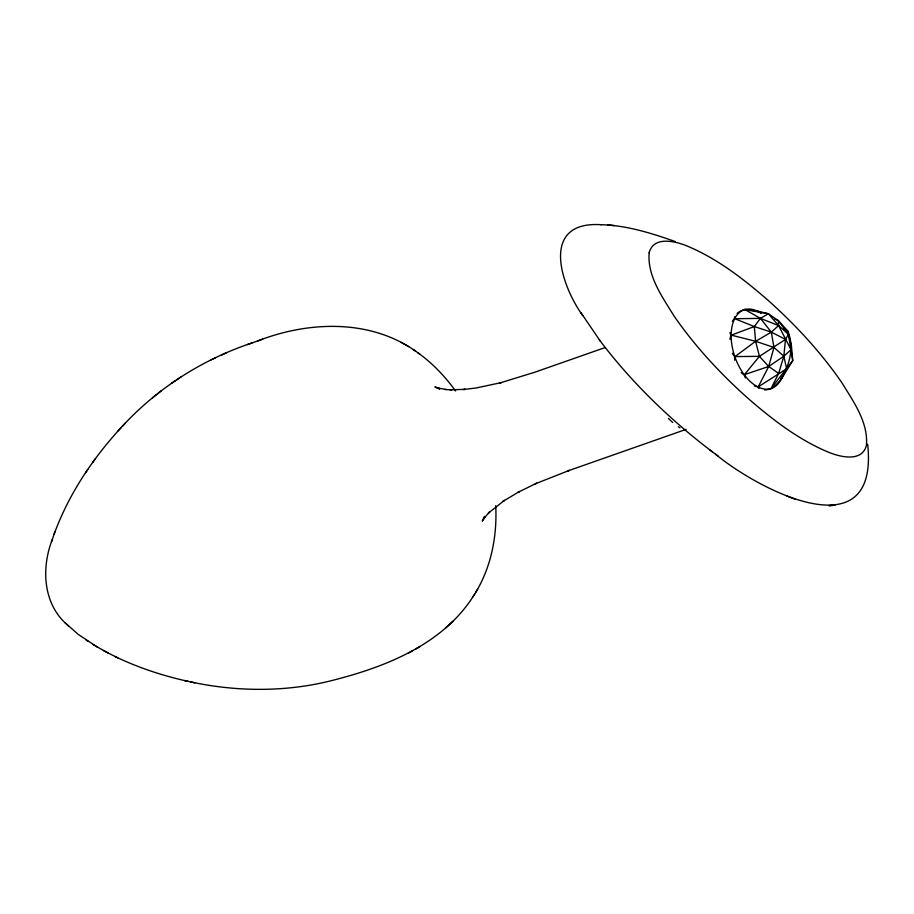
<?xml version="1.0" encoding="UTF-8"?>
<svg xmlns="http://www.w3.org/2000/svg" width="914" height="914" viewBox="0 0 914 914"><rect width="100%" height="100%" fill="white"/><g stroke="black" fill="none" stroke-linecap="round" stroke-linejoin="round"><path stroke-width="1.37" d="M783.915 329.097L787.617 330.799C794.7 346.886 789.547 364.8 781.15 379.356L792.735 360.607L791.444 345.869L787.617 330.799L778.362 320.665L768.411 313.765L757.763 311.194A22.576 5.301 32.1 0 0 758.391 312.12M52.258 539.637C41.324 567.56 42.821 603.114 66.528 624.148M768.411 313.765L760.448 318.38L734.787 318.723L754.324 326.549L771.336 332.136L785.48 339.38L759.443 356.357L744.384 374.66L768.697 366.491L783.835 356.209L791.067 349.639L778.568 325.567L760.448 318.38L744.91 309.549L768.411 313.765L778.568 325.567L788.439 334.318L792.735 360.607L771.039 388.53L778.648 373.392L783.835 356.209L785.48 339.38L788.439 334.318L778.362 320.665L774.501 318.895M54.12 534.176C68.573 494.554 92.474 458.782 120.911 427.821M51.47 541.968L55 531.56M484.477 516.41L483.392 519.186L484.283 517.175M790.393 348.485L791.444 345.869M758.186 386.885L768.697 366.491L773.964 347.457L771.336 332.136L760.448 318.38L754.324 326.549L731.326 335.164L755.615 341.288L773.964 347.457L783.835 356.209L786.611 368.776L758.186 386.885A22.576 17.949 -21.7 0 1 754.313 385.845M483.563 518.729L482.284 521.14L484.946 516.787L483.563 518.752L489.824 511.726L488.339 513.108L504.425 500.381L502.974 501.352L519.472 491.504L518.067 492.28L536.712 483.186L535.33 483.814L569.308 470.39L567.902 470.893L686.106 429.374M475.668 592.443C491.401 566.6 497.216 535.673 495.731 505.693M190.638 681.913C238.508 692.195 288.915 692.252 336.306 679.388C389.307 665.632 445.529 642.382 475.063 593.414M473.029 596.785L477.656 589.153M85.642 472.595L87.801 469.51M92.68 462.495L94.987 459.205M122.35 426.29C157.574 387.982 202.748 359.293 252.104 342.921M117.929 431.031L125.389 423.011M445.872 627.758L449.185 624.696M449.482 624.399L452.761 621.371M152.558 397.773L156.225 394.848M157.551 393.797L161.264 390.838M171.466 383.32L175.442 380.647M176.631 379.836L180.641 377.128M408.364 653.19L412.671 650.768M415.664 649.066L419.937 646.678M211.203 359.785L215.67 357.751M221.794 354.929L226.284 352.884M257.999 340.842C308.361 321.157 370.056 318.792 415.779 351.284M247.454 344.578L262.649 339.185M605.239 347.526L534.667 372.261L499.752 383.012L501.226 382.623L476.057 387.993L463.512 389.513L465.237 389.353L449.928 389.787M778.648 373.392L768.697 366.491L759.443 356.357L735.005 356.574L755.615 341.288L771.336 332.136L778.568 325.567L778.362 320.665M600.944 224.695C626.501 225.301 651.225 233.127 675.16 241.513M601.343 224.707C539.557 220.651 560.568 284.86 582.744 315.616M444.695 389.455L451.882 389.912M614.334 225.587L607.627 224.924M446.718 389.581L437.406 387.959L439.714 388.621L434.893 386.851L439.554 389.101M114.936 656.469C138.3 667.734 163.115 675.88 188.433 681.433M184.377 680.564L194.796 682.804M715.593 454.235C757.318 489.036 879.325 553.61 867.672 444.284M786.977 496.142L795.317 499.284M757.763 311.194L761.625 312.965M108.572 653.281L93.068 644.564M117.803 657.886L103.373 650.528M401.155 342.362L404.171 344.075M405.77 344.978L408.695 346.623M97.729 647.352L78.147 634.316L65.134 622.754M86.11 640.108L88.178 641.422M417.675 352.644C432.448 363.087 445.004 376.419 455.629 390.998M413.197 349.491L420.154 354.381M599.287 339.779C631.346 382.235 669.905 419.663 712.28 451.756M709.927 450.019L718.107 456.097M66.928 624.536L68.424 626.033M600.464 341.368L580.95 312.691M759.443 356.357L755.615 341.288L754.324 326.549M782.27 376.374A41.61 24.175 70.7 0 1 749.629 380.921A41.61 24.175 70.7 0 1 731.76 327.886A41.61 24.175 70.7 0 1 760.996 313.251M679.925 427.763A46.534 12.202 54.9 0 1 678.348 426.781M672.727 422.462A46.534 12.202 54.9 0 1 668.465 418.498M734.799 356.746A22.53 21.742 -40.8 0 1 732.343 353.227M729.955 339.334A22.53 21.742 -40.8 0 1 731.074 335.084M731.017 335.312A19.982 15.047 -21.8 0 1 729.966 332.616M732.331 321.351A19.982 15.047 -21.8 0 1 734.548 318.586M744.213 374.934A19.982 19.194 19.8 0 1 741.14 372.638M734.707 360.253A19.982 19.194 19.8 0 1 734.662 356.54M744.579 309.492A19.982 0.674 9.7 0 1 757.66 311.16M734.525 318.735A22.53 10.134 -1.7 0 1 734.719 316.735M737.107 313.388A22.53 10.134 -1.7 0 1 744.761 309.446M781.116 379.447A22.53 2.491 -50.4 0 1 770.868 388.736A19.982 8.957 -31.6 0 1 764.584 389.924M758.94 388.427A19.982 8.957 -31.6 0 1 757.889 387.056M781.002 379.63A19.982 5.427 -66.3 0 1 780.819 378.099M745.458 377.996A22.576 17.949 -21.7 0 1 744.453 374.637M649.157 252.767C647.181 276.039 662.159 296.593 673.698 315.49C694.663 345.96 719.981 373.266 747.503 397.898C771.747 418.966 797.579 439.086 827.33 451.733C839.223 456.829 861.925 462.838 866.426 445.438C868.391 422.177 853.413 401.612 841.874 382.715C820.909 352.244 795.591 324.938 768.068 300.306C743.825 279.25 717.993 259.119 688.242 246.483C676.349 241.387 653.659 235.366 649.157 252.767M832.174 505.419L828.952 505.659L835.076 505.214L832.174 505.419"/></g></svg>
